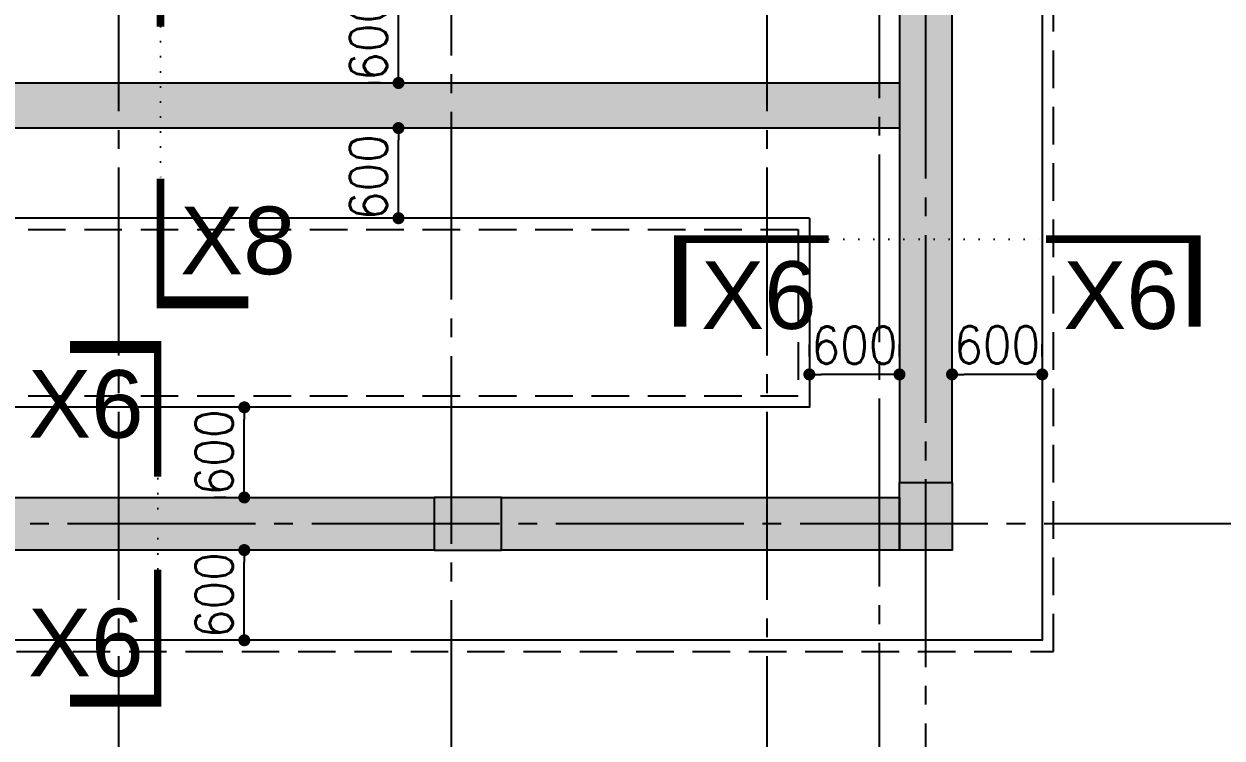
# Model space of a CAD drawing. Extents: x -200722 to 834823, y -494970 to 88783.
# Drawn here: x 258845 to 266819, y 17822 to 22574 of the extents above; entities that cross this region are included whole.
import ezdxf
from ezdxf.enums import TextEntityAlignment as Align

# ---------------------------------------------------------------- set-up
doc = ezdxf.new("R2010")
doc.units = 0
doc.header["$LTSCALE"] = 100
doc.header["$MEASUREMENT"] = 0
doc.header["$PDMODE"] = 34
for name, pattern in [('ACAD_ISO04W100', [30, 24, -3, 0, -3]), ('CL', [3.25, 2.5, -0.25, 0.25, -0.25]), ('DOT', [0.25, 0, -0.25]), ('HIDDEN', [0.375, 0.25, -0.125])]:
    doc.linetypes.add(name, pattern=pattern)
doc.layers.get('0').update_dxf_attribs({"linetype": 'CONTINUOUS'})
doc.layers.get('DEFPOINTS').update_dxf_attribs({"linetype": 'CONTINUOUS'})
for name, color, linetype in [('A-Grid', 5, 'ACAD_ISO04W100'), ('BEAM', 4, 'CONTINUOUS'), ('DIM', 3, 'CONTINUOUS'), ('F_EXEC', 3, 'HIDDEN'), ('F_FTG1', 11, 'CONTINUOUS'), ('RCCWALL', 6, 'CONTINUOUS'), ('TEXT', 2, 'CONTINUOUS')]:
    doc.layers.add(name, color=color, linetype=linetype)
doc.layers.add('HATCH', color=252, linetype='CONTINUOUS', lineweight=30)
doc.styles.add('ROMANS', font='romans.shx')
doc.styles.get("Standard").update_dxf_attribs({"font": 'simplex.shx'})
doc.styles.add('TIMES-N', font='arial.ttf')
doc.dimstyles.new('STANDARD$0', dxfattribs={"dimtxt": 2.5, "dimasz": 2.5, "dimexe": 2, "dimexo": 0.7, "dimgap": 0.9, "dimtad": 1, "dimdec": 0, "dimdsep": 46, "dimtxsty": 'ROMANS', "dimcen": 0.09, "dimclrd": 4, "dimclre": 4, "dimclrt": 3, "dimadec": 0, "dimazin": 0, "dimtfac": 1, "dimtdec": 0, "dimtmove": 0, "dimatfit": 3, "dimfxl": 1, "dimtolj": 1, "dimtzin": 0, "dimarcsym": 0})

# ---------------------------------------------------------------- blocks, each defined once
blk = doc.blocks.new('DOT')
at = {"color": 0, "linetype": 'ByBlock'}
blk.add_line((-0.5, 0), (-1, 0), dxfattribs=at)
at = {"color": 0, "linetype": 'ByBlock', "const_width": 0.5}
blk.add_lwpolyline([(-0.25, 0, 1), (0.25, 0, 1)], format="xyb", close=True, dxfattribs=at)
blk = doc.blocks.new('*D1216')
at = {"layer": 'BEAM', "color": 0, "lineweight": -2, "transparency": 16777216}
for p, q in [((261218.1, 21881.4), (261138.1, 21881.4)), ((261338.1, 21361.4), (261338.1, 21801.4)), ((261218.1, 21281.4), (261138.1, 21281.4))]:
    blk.add_line(p, q, dxfattribs=at)
at = {"layer": 'DEFPOINTS', "color": 0, "transparency": 16777216}
for p in [(261338.1, 21881.4, 7446.6), (261338.1, 21881.4), (261338.1, 21281.4, 7446.6)]:
    blk.add_point(p, dxfattribs=at)
at = {"layer": 'BEAM', "color": 0, "lineweight": -2, "transparency": 16777216, "xscale": 80, "yscale": 80, "zscale": 80}
for p, rotation in [((261338.1, 21881.4), 90), ((261338.1, 21281.4), 270)]:
    blk.add_blockref('DOT', p, dxfattribs=dict(at, rotation=rotation))
at = {"layer": 'BEAM', "color": 0, "transparency": 16777216, "insert": (261137.6, 21554.6), "char_height": 248, "attachment_point": 5, "rotation": 90}
blk.add_mtext('\\A1;{\\W0.9;600}', dxfattribs=at)
blk = doc.blocks.new('_DOT')
at = {"color": 0, "linetype": 'ByBlock'}
blk.add_line((-0.5, 0), (-1, 0), dxfattribs=at)
at = {"color": 0, "linetype": 'ByBlock', "const_width": 0.5}
blk.add_lwpolyline([(-0.25, 0, 1), (0.25, 0, 1)], format="xyb", close=True, dxfattribs=at)
blk = doc.blocks.new('*D1217')
at = {"layer": 'BEAM', "color": 0, "lineweight": -2, "transparency": 16777216}
for p, q in [((261218.1, 22781.4), (261138.1, 22781.4)), ((261338.1, 22261.4), (261338.1, 22701.4)), ((261218.1, 22181.4), (261138.1, 22181.4))]:
    blk.add_line(p, q, dxfattribs=at)
at = {"layer": 'DEFPOINTS', "color": 0, "transparency": 16777216}
for p in [(261338.1, 22781.4, 7446.6), (261338.1, 22781.4), (261338.1, 22181.4)]:
    blk.add_point(p, dxfattribs=at)
at = {"layer": 'BEAM', "color": 0, "lineweight": -2, "transparency": 16777216, "xscale": 80, "yscale": 80, "zscale": 80}
for p, rotation in [((261338.1, 22781.4), 90), ((261338.1, 22181.4), 270)]:
    blk.add_blockref('DOT', p, dxfattribs=dict(at, rotation=rotation))
at = {"layer": 'BEAM', "color": 0, "transparency": 16777216, "insert": (261137.6, 22481.4), "char_height": 248, "attachment_point": 5, "rotation": 90}
blk.add_mtext('\\A1;{\\W0.9;600}', dxfattribs=at)
blk = doc.blocks.new('*D1218')
at = {"layer": 'BEAM', "color": 0, "lineweight": -2, "transparency": 16777216}
for p, q in [((260191.7, 19072.9), (260111.7, 19072.9)), ((260311.7, 18552.9), (260311.7, 18992.9)), ((260191.7, 18472.9), (260111.7, 18472.9))]:
    blk.add_line(p, q, dxfattribs=at)
at = {"layer": 'DEFPOINTS', "color": 0, "lineweight": 30, "transparency": 16777216}
for p in [(260311.7, 19072.9, 7446.6), (260311.7, 19072.9), (260311.7, 18472.9, 7446.6)]:
    blk.add_point(p, dxfattribs=at)
at = {"layer": 'BEAM', "color": 0, "lineweight": -2, "transparency": 16777216, "xscale": 80, "yscale": 80, "zscale": 80}
for p, rotation in [((260311.7, 19072.9), 90), ((260311.7, 18472.9), 270)]:
    blk.add_blockref('DOT', p, dxfattribs=dict(at, rotation=rotation))
at = {"layer": 'BEAM', "color": 0, "transparency": 16777216, "insert": (260110.8, 18772.9), "char_height": 248, "attachment_point": 5, "rotation": 90}
blk.add_mtext('\\A1;{\\W0.9;600}', dxfattribs=at)
blk = doc.blocks.new('*D1219')
at = {"layer": 'BEAM', "color": 0, "lineweight": -2, "transparency": 16777216}
for p, q in [((260191.7, 20022.9), (260111.7, 20022.9)), ((260311.7, 19502.9), (260311.7, 19942.9)), ((260191.7, 19422.9), (260111.7, 19422.9))]:
    blk.add_line(p, q, dxfattribs=at)
at = {"layer": 'DEFPOINTS', "color": 0, "transparency": 16777216}
for p in [(260311.7, 20022.9, 7446.6), (260311.7, 20022.9), (260311.7, 19422.9)]:
    blk.add_point(p, dxfattribs=at)
at = {"layer": 'BEAM', "color": 0, "lineweight": -2, "transparency": 16777216, "xscale": 80, "yscale": 80, "zscale": 80}
for p, rotation in [((260311.7, 20022.9), 90), ((260311.7, 19422.9), 270)]:
    blk.add_blockref('DOT', p, dxfattribs=dict(at, rotation=rotation))
at = {"layer": 'BEAM', "color": 0, "transparency": 16777216, "insert": (260111.1, 19722.9), "char_height": 248, "attachment_point": 5, "rotation": 90}
blk.add_mtext('\\A1;{\\W0.9;600}', dxfattribs=at)
blk = doc.blocks.new('*D1225')
at = {"layer": 'BEAM', "color": 0, "lineweight": -2, "transparency": 16777216}
for p, q in [((265022.6, 20362), (265022.6, 20442)), ((265622.6, 20362), (265622.6, 20442)), ((265542.6, 20242), (265102.6, 20242))]:
    blk.add_line(p, q, dxfattribs=at)
at = {"layer": 'DEFPOINTS', "color": 0, "lineweight": 30, "transparency": 16777216}
for p in [(265022.6, 20242, 7446.6), (265022.6, 20242), (265622.6, 20242, 7446.6)]:
    blk.add_point(p, dxfattribs=at)
at = {"layer": 'BEAM', "color": 0, "lineweight": -2, "transparency": 16777216, "xscale": 80, "yscale": 80, "zscale": 80, "rotation": 180}
blk.add_blockref('DOT', (265022.6, 20242), dxfattribs=at)
at = {"layer": 'BEAM', "color": 0, "lineweight": -2, "transparency": 16777216, "xscale": 80, "yscale": 80, "zscale": 80}
blk.add_blockref('DOT', (265622.6, 20242), dxfattribs=at)
at = {"layer": 'BEAM', "color": 0, "transparency": 16777216, "insert": (265322.6, 20438.7), "char_height": 248, "attachment_point": 5}
blk.add_mtext('\\A1;{\\W0.9;600}', dxfattribs=at)
blk = doc.blocks.new('*D1226')
at = {"layer": 'BEAM', "color": 0, "lineweight": -2, "transparency": 16777216}
for p, q in [((264072.6, 20362), (264072.6, 20442)), ((264672.6, 20362), (264672.6, 20442)), ((264592.6, 20242), (264152.6, 20242))]:
    blk.add_line(p, q, dxfattribs=at)
at = {"layer": 'DEFPOINTS', "color": 0, "transparency": 16777216}
for p in [(264072.6, 20242, 7446.6), (264072.6, 20242), (264672.6, 20242, 7446.6)]:
    blk.add_point(p, dxfattribs=at)
at = {"layer": 'BEAM', "color": 0, "lineweight": -2, "transparency": 16777216, "xscale": 80, "yscale": 80, "zscale": 80, "rotation": 180}
blk.add_blockref('DOT', (264072.6, 20242), dxfattribs=at)
at = {"layer": 'BEAM', "color": 0, "lineweight": -2, "transparency": 16777216, "xscale": 80, "yscale": 80, "zscale": 80}
blk.add_blockref('DOT', (264672.6, 20242), dxfattribs=at)
at = {"layer": 'BEAM', "color": 0, "transparency": 16777216, "insert": (264372.6, 20436), "char_height": 248, "attachment_point": 5}
blk.add_mtext('\\A1;{\\W0.9;600}', dxfattribs=at)

msp = doc.modelspace()

# ---------------------------------------------------------------- hatches: boundary and pattern name
at = {"layer": 'HATCH', "ltscale": 0.4}
h = msp.add_hatch(color=256, dxfattribs=at)
h.paths.add_polyline_path([(242674.6, 24989.4), (237008.6, 24989.4), (237008.6, 24639.4), (242674.6, 24639.4)])
h.paths.add_polyline_path([(248969.6, 24989.4), (243124.6, 24989.4), (243124.6, 24639.4), (248969.6, 24639.4)])
h.paths.add_polyline_path([(241107.6, 19422.9), (240807.6, 19422.9), (240807.6, 24639.4), (241107.6, 24639.4)])
h.paths.add_polyline_path([(237008.6, 22181.4), (240807.6, 22181.4), (240807.6, 21881.4), (237008.6, 21881.4)])
h.paths.add_polyline_path([(237008.6, 19422.9), (242674.6, 19422.9), (242674.6, 19072.9), (237008.6, 19072.9)])
h.paths.add_polyline_path([(236658.6, 24539.4), (237008.6, 24539.4), (237008.6, 19522.9), (236658.6, 19522.9)])
h.paths.add_polyline_path([(249419.6, 19422.9), (255279.6, 19422.9), (255279.6, 19072.9), (249419.6, 19072.9)])
h.paths.add_polyline_path([(255729.6, 19422.9), (261574.6, 19422.9), (261574.6, 19072.9), (255729.6, 19072.9)])
h.paths.add_polyline_path([(262024.6, 19422.9), (264672.6, 19422.9), (264672.6, 19072.9), (262024.6, 19072.9)])
h.paths.add_polyline_path([(265022.6, 24389.4), (264672.6, 24389.4), (264672.6, 19522.9), (265022.6, 19522.9)])
h.paths.add_polyline_path([(264422.6, 24989.4), (255729.6, 24989.4), (255729.6, 24639.4), (264422.6, 24639.4)])
h.paths.add_polyline_path([(255279.6, 24989.4), (249419.6, 24989.4), (249419.6, 24639.4), (255279.6, 24639.4)])
h.paths.add_polyline_path([(257072.6, 22181.4), (264672.6, 22181.4), (264672.6, 21881.4), (257072.6, 21881.4)])
h.paths.add_polyline_path([(256772.6, 24639.4), (257072.6, 24639.4), (257072.6, 19423.5), (256772.6, 19423.5)])
for points in [[(264672.6, 19522.9), (265022.6, 19522.9), (265022.6, 19072.9), (264672.6, 19072.9)], [(262024.6, 19072.9), (262024.6, 19422.9), (261574.6, 19422.9), (261574.6, 19072.9)]]:
    msp.add_hatch(color=256, dxfattribs=at).paths.add_polyline_path(points)

# ---------------------------------------------------------------- linework, layer by layer
at = {"color": 1, "linetype": 'DOT', "ltscale": 4}
for p, q in [((259754.4, 22556.7), (259754.4, 21544.7)), ((264202, 21142.1, 7446.6), (265648.8, 21142.1, 7446.6)), ((259735.2, 19549.4), (259735.2, 18333.7))]:
    msp.add_line(p, q, dxfattribs=at)
at = {"layer": 'A-Grid', "color": 8, "linetype": 'CL', "ltscale": 5}
for p, q in [((264537.6, 59080.9, 17790.4), (264537.6, 10145.8, 17790.4)), ((261689.6, 30114.4, 7446.6), (261689.6, 1354.1, 7446.6)), ((264848.6, 10169.6, 7446.6), (264848.6, 30114.4, 10212.2)), ((327010.7, 19247.9, 7446.6), (224519.6, 19247.9, 7446.6))]:
    msp.add_line(p, q, dxfattribs=at)
at = {"layer": 'A-Grid', "color": 8, "linetype": 'CL', "ltscale": 5, "elevation": 7446.6}
for points in [[(259474.6, 62242.9), (259474.6, -9708.8)], [(263790.6, 62242.9), (263790.6, -9708.8)]]:
    msp.add_lwpolyline(points, dxfattribs=at)
at = {"layer": 'DIM', "color": 1}
for points in [[(260337.6, 23342, 80, 80, 0), (259754.4, 23342, 50, 50, 0), (259754.4, 22556.7, 50, 50, 0)], [(260337.6, 20720.9, 80, 80, 0), (259754.4, 20720.9, 50, 50, 0), (259754.4, 21544.7, 50, 50, 0)], [(259152.1, 20424.5, 80, 80, 0), (259735.2, 20424.5, 50, 50, 0), (259735.2, 19562.2, 50, 50, 0)], [(259152.1, 18071.3, 80, 80, 0), (259735.2, 18071.3, 50, 50, 0), (259735.2, 18941.5, 50, 50, 0)]]:
    msp.add_lwpolyline(points, format="xyseb", dxfattribs=at)
at = {"layer": 'DIM', "color": 1, "elevation": 7446.6}
for points in [[(263212.8, 20559, 80, 80, 0), (263212.8, 21142.1, 50, 50, 0), (264202, 21142.1, 50, 50, 0)], [(266637.9, 20559, 80, 80, 0), (266637.9, 21142.1, 50, 50, 0), (265648.8, 21142.1, 50, 50, 0)]]:
    msp.add_lwpolyline(points, format="xyseb", dxfattribs=at)
at = {"layer": 'F_EXEC', "ltscale": 10, "elevation": 7446.6}
msp.add_lwpolyline([(256097.6, 23964.4), (256097.6, 20097.9), (248294.6, 20097.9), (248294.6, 18397.9), (265697.6, 18397.9), (265697.6, 23489.4), (265927.6, 23489.4), (265927.6, 26539.4), (265327.6, 26539.4)], dxfattribs=at)
msp.add_lwpolyline([(263997.6, 21206.4), (263997.6, 20097.9), (257747.6, 20097.9), (257747.6, 21206.4), (263997.6, 21206.4)], close=True, dxfattribs=at)
at = {"layer": 'F_FTG1', "ltscale": 0.4, "elevation": 7446.6}
for points in [[(265622.6, 23564.4), (265622.6, 18472.9), (248369.6, 18472.9)], [(264072.6, 21281.4), (257672.6, 21281.4)], [(264072.6, 21281.4), (264072.6, 20022.9), (257672.6, 20022.9)]]:
    msp.add_lwpolyline(points, dxfattribs=at)
at = {"layer": 'RCCWALL', "color": 42, "ltscale": 0.4, "elevation": 7446.6}
for points in [[(265022.6, 24389.4), (264672.6, 24389.4), (264672.6, 19522.9), (265022.6, 19522.9)], [(257072.6, 22181.4), (264672.6, 22181.4), (264672.6, 21881.4), (257072.6, 21881.4)], [(255729.6, 19422.9), (261574.6, 19422.9), (261574.6, 19072.9), (255729.6, 19072.9)], [(262024.6, 19422.9), (264672.6, 19422.9), (264672.6, 19072.9), (262024.6, 19072.9)]]:
    msp.add_lwpolyline(points, close=True, dxfattribs=at)
for points in [[(264672.6, 19522.9), (265022.6, 19522.9), (265022.6, 19072.9), (264672.6, 19072.9), (264672.6, 19522.9)], [(262024.6, 19072.9), (262024.6, 19422.9), (261574.6, 19422.9), (261574.6, 19072.9), (262024.6, 19072.9)]]:
    msp.add_lwpolyline(points, dxfattribs=at)

# ---------------------------------------------------------------- texts
at = {"layer": 'TEXT', "style": 'TIMES-N'}
for s, p in [('X8', (259885, 21133.5)), ('X6', (263352.6, 20769.7, 7446.6)), ('X6', (265763.1, 20769.7, 7446.6)), ('X6', (258873, 20045.5)), ('X6', (258873, 18458))]:
    msp.add_text(s, height=450, dxfattribs=at).set_placement(p, align=Align.MIDDLE_LEFT)

# ---------------------------------------------------------------- dimensions: what is measured, and where the dimension line sits
at = {"layer": 'BEAM'}
for base, p1, p2, picture, middle in [((261338.1, 22781.4), (261338.1, 22181.4), (261338.1, 22781.4, 7446.6), '*D1217', (261137.6, 22481.4)), ((261338.1, 21881.4), (261338.1, 21281.4, 7446.6), (261338.1, 21881.4, 7446.6), '*D1216', (261137.6, 21554.6)), ((260311.7, 20022.9), (260311.7, 19422.9), (260311.7, 20022.9, 7446.6), '*D1219', (260111.1, 19722.9)), ((260311.7, 19072.9), (260311.7, 18472.9, 7446.6), (260311.7, 19072.9, 7446.6), '*D1218', (260110.8, 18772.9))]:
    dim = msp.add_linear_dim(base=base, p1=p1, p2=p2, angle=90, text='{\\W0.9;<>}', dimstyle='STANDARD$0', override={"dimscale": 8, "dimtxt": 31, "dimasz": 10, "dimexe": 25, "dimexo": 15, "dimgap": 5, "dimzin": 3, "dimtxsty": 'Standard', "dimblk": 'DOT', "dimcen": 3, "dimdle": 1, "dimclrd": 0, "dimclre": 0, "dimclrt": 0, "dimtmove": 2, "dimldrblk": 'DOT', "dimtzin": 3}, dxfattribs=at)
    dim.commit()
    dim.dimension.update_dxf_attribs({"geometry": picture, "text_midpoint": middle, "dimtype": 160})
for base, p1, p2, picture, middle in [((264072.6, 20242), (264672.6, 20242, 7446.6), (264072.6, 20242, 7446.6), '*D1226', (264372.6, 20436)), ((265022.6, 20242), (265622.6, 20242, 7446.6), (265022.6, 20242, 7446.6), '*D1225', (265322.6, 20438.7))]:
    dim = msp.add_linear_dim(base=base, p1=p1, p2=p2, text='{\\W0.9;<>}', dimstyle='STANDARD$0', override={"dimscale": 8, "dimtxt": 31, "dimasz": 10, "dimexe": 25, "dimexo": 15, "dimgap": 5, "dimzin": 3, "dimtxsty": 'Standard', "dimblk": 'DOT', "dimcen": 3, "dimdle": 1, "dimclrd": 0, "dimclre": 0, "dimclrt": 0, "dimtmove": 2, "dimldrblk": 'DOT', "dimtzin": 3}, dxfattribs=at)
    dim.commit()
    dim.dimension.update_dxf_attribs({"geometry": picture, "text_midpoint": middle, "dimtype": 160})

doc.saveas('drawing.dxf')
